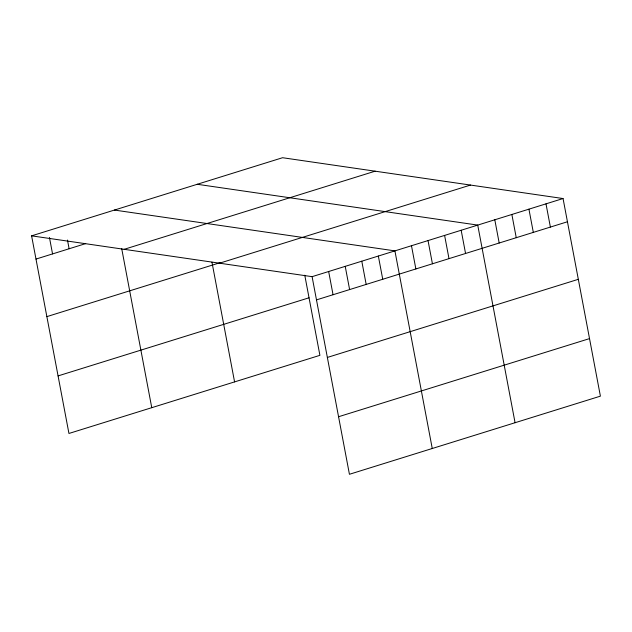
<?xml version="1.0" encoding="UTF-8"?>
<svg xmlns="http://www.w3.org/2000/svg" width="632" height="632" viewBox="0 0 632 632"><rect width="100%" height="100%" fill="white"/><g stroke="black" fill="none" stroke-linecap="round" stroke-linejoin="round"><path stroke-width="0.95" d="M31.6 235.847L282.567 157.716L563.057 198.535L600.4 396.153L349.433 474.284L312.097 276.666L31.6 235.847L68.943 433.465L319.903 355.334L304.766 275.197M35.992 259.073L85.683 243.604M124.164 249.316L375.124 171.185M46.863 316.624L220.584 262.541M219.533 263.196L470.492 185.065M312.097 276.666L563.057 198.535M58.065 375.914L309.032 297.791M316.482 299.892L567.449 221.761M327.36 357.443L578.319 279.312M338.562 416.733L589.53 338.602M197.239 184.283L477.729 225.095L515.072 422.721M114.416 210.061L394.913 250.88L432.256 448.499M545.993 203.844L550.385 227.078M528.929 209.16L533.321 232.386M511.865 214.469L516.249 237.703M494.801 219.786L499.185 243.012M461.17 230.253L465.555 253.479M444.604 235.412L448.997 258.638M428.038 240.571L432.43 263.797M411.479 245.722L415.864 268.956M378.347 256.039L382.739 279.265M361.788 261.198L366.173 284.424M345.222 266.349L349.615 289.582M328.656 271.507L333.048 294.733M211.957 262.177L234.575 381.902M121.707 248.637L151.759 407.687M67.474 240.049L69.117 248.763M49.446 237.466L52.551 253.922"/></g></svg>
